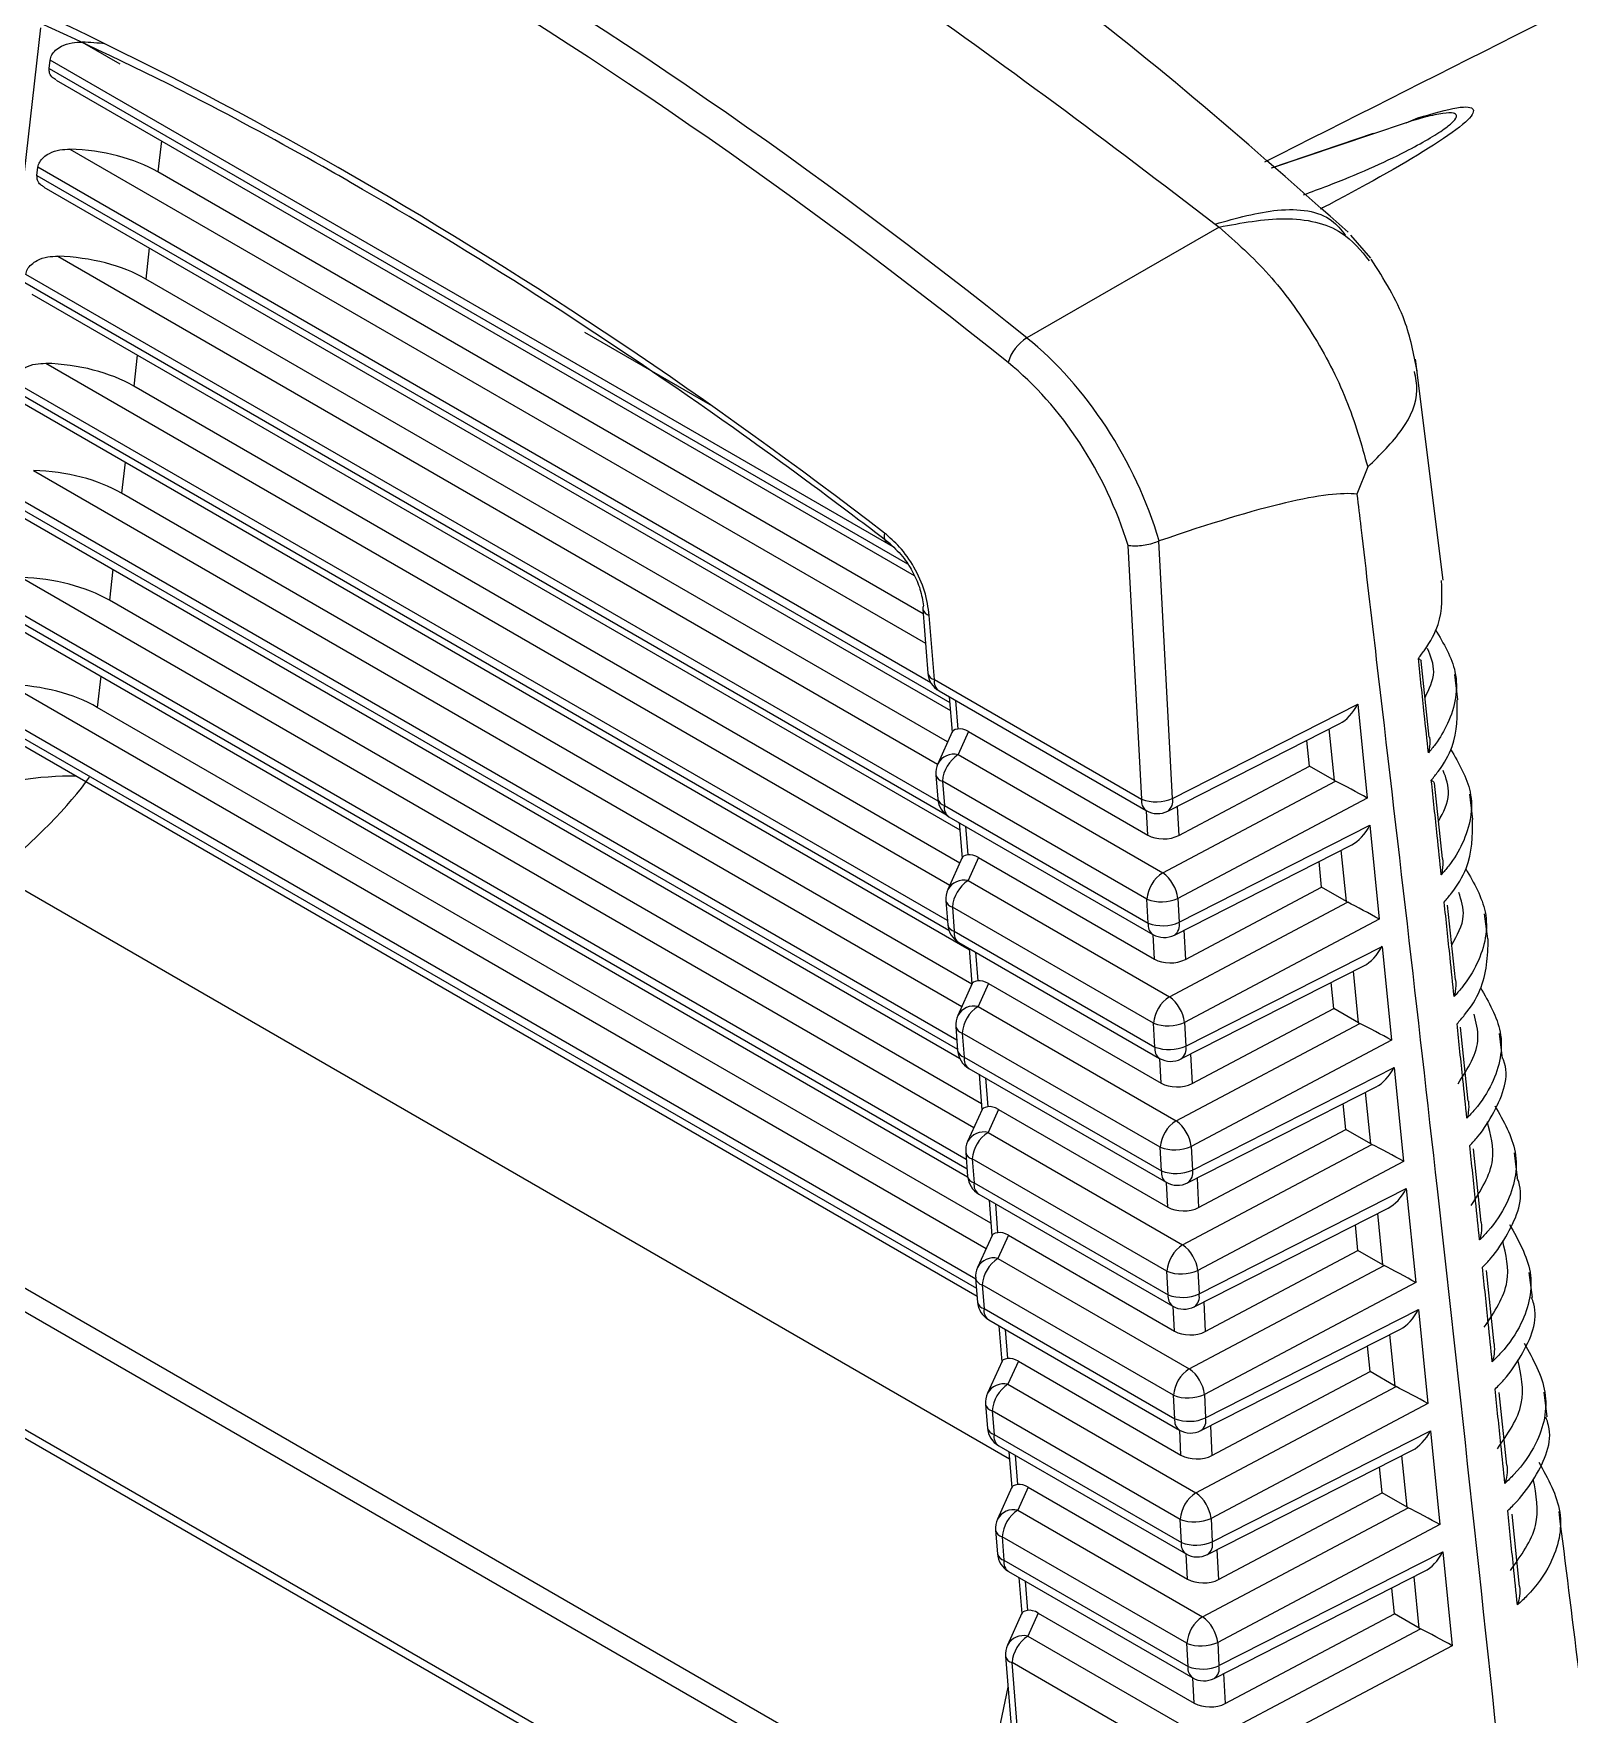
# Model space of a CAD drawing. Extents: x 8 to 113, y 1 to 87.
# Drawn here: x 78.2 to 78.882, y 71.23 to 71.976 of the extents above; entities that cross this region are included whole.
import ezdxf

# ---------------------------------------------------------------- set-up
doc = ezdxf.new("R2010")
doc.units = 0
doc.header["$MEASUREMENT"] = 0
doc.layers.add('OBJECT', color=7, linetype='CONTINUOUS')

msp = doc.modelspace()

# ---------------------------------------------------------------- linework, layer by layer
at = {"layer": 'OBJECT'}
for p, q in [((78.16502, 71.63732), (78.20364, 71.97816)), ((78.22202, 71.97182), (78.2387, 71.96219)), ((78.20735, 71.96016), (78.20776, 71.96379)), ((78.58192, 71.74779), (78.20776, 71.96379)), ((78.20735, 71.96016), (78.58831, 71.74024)), ((78.21046, 71.95498), (78.59131, 71.73512)), ((78.80951, 71.93599), (78.7498, 71.91584)), ((78.80951, 71.93599), (78.81481, 71.93823)), ((78.21663, 71.9243), (78.59626, 71.70515)), ((78.25722, 71.92799), (78.25566, 71.9142)), ((78.79494, 71.93121), (78.74971, 71.91592)), ((78.20197, 71.91264), (78.20238, 71.91627)), ((78.20197, 71.91264), (78.60702, 71.67881)), ((78.59866, 71.68751), (78.20238, 71.91627)), ((78.59523, 71.71817), (78.25566, 71.9142)), ((78.20508, 71.90746), (78.6073, 71.67526)), ((78.72654, 71.88972), (78.6413, 71.84051)), ((78.72482, 71.89108), (78.72654, 71.88972)), ((78.25183, 71.88047), (78.25027, 71.86668)), ((78.79386, 71.87587), (78.78509, 71.88621)), ((78.21125, 71.87678), (78.60164, 71.65141)), ((78.19658, 71.86512), (78.60489, 71.62941)), ((78.60184, 71.63504), (78.197, 71.86875)), ((78.60609, 71.66127), (78.25027, 71.86668)), ((78.1997, 71.85994), (78.6115, 71.62222)), ((78.44488, 71.84316), (78.5006, 71.811)), ((78.20587, 71.82927), (78.60703, 71.59768)), ((78.24645, 71.83295), (78.24489, 71.81916)), ((78.82596, 71.73301), (78.81374, 71.83108)), ((78.60599, 71.58202), (78.19161, 71.82124)), ((78.1912, 71.81761), (78.60661, 71.5778)), ((78.19432, 71.81242), (78.61569, 71.56917)), ((78.61148, 71.60754), (78.24489, 71.81916)), ((78.24107, 71.78544), (78.23951, 71.77165)), ((78.79251, 71.78329), (78.78774, 71.77115)), ((78.20048, 71.78175), (78.61241, 71.54395)), ((78.18582, 71.77009), (78.61051, 71.52492)), ((78.61018, 71.52897), (78.18623, 71.77372)), ((78.61686, 71.5538), (78.23951, 71.77165)), ((78.18893, 71.76491), (78.61139, 71.52103)), ((78.68614, 71.74848), (78.69218, 71.63583)), ((78.69976, 71.75037), (78.70003, 71.75048)), ((78.70588, 71.63621), (78.69976, 71.75037)), ((78.23569, 71.73792), (78.23412, 71.72413)), ((78.1951, 71.73423), (78.61779, 71.49022)), ((78.18044, 71.72257), (78.6147, 71.47187)), ((78.61438, 71.47593), (78.18085, 71.7262)), ((78.6211, 71.50073), (78.23412, 71.72413)), ((78.18355, 71.71739), (78.61498, 71.46833)), ((78.59507, 71.72024), (78.59732, 71.69177)), ((78.60022, 71.68891), (78.59797, 71.71738)), ((78.81983, 71.66345), (78.81626, 71.69707)), ((78.18972, 71.68671), (78.62317, 71.43648)), ((78.2303, 71.6904), (78.22874, 71.67661)), ((78.60022, 71.68891), (78.69218, 71.63583)), ((78.83257, 71.67995), (78.83118, 71.69114)), ((78.61857, 71.42288), (78.17546, 71.67868)), ((78.60229, 71.6839), (78.69424, 71.63082)), ((78.60683, 71.68128), (78.60806, 71.66563)), ((78.60964, 71.67966), (78.61064, 71.66701)), ((78.70588, 71.63621), (78.78812, 71.67805)), ((78.78812, 71.67805), (78.79229, 71.63638)), ((78.17505, 71.67505), (78.61889, 71.41883)), ((78.62529, 71.44768), (78.22874, 71.67661)), ((78.17817, 71.66987), (78.61917, 71.41528)), ((78.60815, 71.66583), (78.60173, 71.65162)), ((78.6154, 71.66585), (78.61079, 71.65563)), ((78.6154, 71.66585), (78.69492, 71.61994)), ((78.70377, 71.63056), (78.78011, 71.6694)), ((78.77772, 71.64416), (78.77543, 71.66702)), ((78.61079, 71.65563), (78.70155, 71.60323)), ((78.76667, 71.65053), (78.76552, 71.66198)), ((78.70865, 71.61978), (78.76667, 71.65053)), ((78.77772, 71.64416), (78.76667, 71.65053)), ((78.60088, 71.64671), (78.60173, 71.63595)), ((78.69455, 71.59145), (78.60379, 71.64385)), ((78.60379, 71.64385), (78.60464, 71.63309)), ((78.70155, 71.60323), (78.77824, 71.64388)), ((78.82564, 71.60957), (78.82211, 71.64295)), ((78.60464, 71.63309), (78.69512, 71.58086)), ((78.79229, 71.63638), (78.70825, 71.59183)), ((78.83918, 71.6269), (78.83779, 71.63807)), ((78.6067, 71.62808), (78.69718, 71.57584)), ((78.69492, 71.61994), (78.69434, 71.63076)), ((78.70796, 71.6327), (78.70865, 71.61978)), ((78.61124, 71.62546), (78.61248, 71.60976)), ((78.61405, 71.62383), (78.61505, 71.61113)), ((78.70882, 71.58124), (78.7935, 71.62431)), ((78.7935, 71.62431), (78.79767, 71.58265)), ((78.70672, 71.57559), (78.78549, 71.61566)), ((78.7831, 71.59042), (78.78081, 71.61328)), ((78.61257, 71.60995), (78.60615, 71.59574)), ((78.61982, 71.60997), (78.6152, 71.59976)), ((78.61982, 71.60997), (78.69787, 71.56492)), ((78.77205, 71.5968), (78.77091, 71.60824)), ((78.63357, 71.34303), (78.18326, 71.60299)), ((78.6152, 71.59976), (78.7045, 71.54821)), ((78.7116, 71.56476), (78.77205, 71.5968)), ((78.7831, 71.59042), (78.77205, 71.5968)), ((78.60529, 71.59084), (78.60614, 71.58013)), ((78.69512, 71.58086), (78.69455, 71.59145)), ((78.7045, 71.54821), (78.78362, 71.59015)), ((78.70825, 71.59183), (78.70882, 71.58124)), ((78.83142, 71.55571), (78.82793, 71.58885)), ((78.6975, 71.53643), (78.6082, 71.58798)), ((78.6082, 71.58798), (78.60905, 71.57727)), ((78.79767, 71.58265), (78.7112, 71.53681)), ((78.84579, 71.57385), (78.8444, 71.58501)), ((78.60905, 71.57727), (78.69807, 71.52588)), ((78.69787, 71.56492), (78.69729, 71.57578)), ((78.71091, 71.57772), (78.7116, 71.56476)), ((78.61111, 71.57226), (78.70013, 71.52087)), ((78.61565, 71.56964), (78.6169, 71.55389)), ((78.61846, 71.56801), (78.61947, 71.55526)), ((78.71177, 71.52626), (78.79888, 71.57058)), ((78.79888, 71.57058), (78.80306, 71.52891)), ((78.70966, 71.52062), (78.79087, 71.56193)), ((78.78849, 71.53669), (78.7862, 71.55955)), ((78.61699, 71.55408), (78.61057, 71.53987)), ((78.62423, 71.5541), (78.61962, 71.54388)), ((78.62423, 71.5541), (78.70082, 71.50989)), ((78.77744, 71.54307), (78.77629, 71.55451)), ((78.61962, 71.54388), (78.70745, 71.49318)), ((78.69807, 71.52588), (78.6975, 71.53643)), ((78.70745, 71.49318), (78.789, 71.53641)), ((78.7112, 71.53681), (78.71177, 71.52626)), ((78.71455, 71.50973), (78.77744, 71.54307)), ((78.78849, 71.53669), (78.77744, 71.54307)), ((78.60971, 71.53497), (78.61055, 71.52431)), ((78.70045, 71.48141), (78.61262, 71.53211)), ((78.61262, 71.53211), (78.61346, 71.52145)), ((78.80306, 71.52891), (78.71415, 71.48179)), ((78.83716, 71.50185), (78.83371, 71.53477)), ((78.8524, 71.52083), (78.85101, 71.53195)), ((78.61346, 71.52145), (78.70101, 71.47091)), ((78.71385, 71.52275), (78.71455, 71.50973)), ((78.02327, 71.51903), (78.61861, 71.17535)), ((78.61552, 71.51644), (78.70307, 71.4659)), ((78.62007, 71.51381), (78.62131, 71.49802)), ((78.70082, 71.50989), (78.70023, 71.52081)), ((78.71471, 71.47129), (78.80427, 71.51685)), ((78.80427, 71.51685), (78.80844, 71.47518)), ((78.61508, 71.16667), (78.01975, 71.51035)), ((78.62288, 71.51219), (78.62389, 71.49939)), ((78.71261, 71.46564), (78.79626, 71.5082)), ((78.78282, 71.48934), (78.78167, 71.50078)), ((78.79387, 71.48296), (78.79158, 71.50582)), ((78.6214, 71.49821), (78.61498, 71.484)), ((78.62865, 71.49823), (78.62404, 71.48801)), ((78.62865, 71.49823), (78.70377, 71.45487)), ((78.62404, 71.48801), (78.71039, 71.43816)), ((78.71749, 71.45471), (78.78282, 71.48934)), ((78.79387, 71.48296), (78.78282, 71.48934)), ((78.61413, 71.47909), (78.61497, 71.46849)), ((78.70101, 71.47091), (78.70045, 71.48141)), ((78.71039, 71.43816), (78.79439, 71.48268)), ((78.71415, 71.48179), (78.71471, 71.47129)), ((78.84289, 71.44801), (78.83947, 71.48071)), ((78.859, 71.46782), (78.85762, 71.47889)), ((78.7034, 71.42638), (78.61704, 71.47624)), ((78.61704, 71.47624), (78.61787, 71.46563)), ((78.80844, 71.47518), (78.71709, 71.42676)), ((78.61787, 71.46563), (78.70395, 71.41594)), ((78.70377, 71.45487), (78.70318, 71.46584)), ((78.71679, 71.46777), (78.71749, 71.45471)), ((78.71765, 71.41632), (78.80965, 71.46312)), ((78.80965, 71.46312), (78.81382, 71.42145)), ((78.61994, 71.46062), (78.70602, 71.41092)), ((78.62448, 71.45799), (78.62573, 71.44214)), ((78.62729, 71.45637), (78.6283, 71.44352)), ((78.71555, 71.41067), (78.80164, 71.45446)), ((78.7882, 71.4356), (78.78706, 71.44705)), ((78.79925, 71.42922), (78.79696, 71.45209)), ((78.62582, 71.44234), (78.6194, 71.42813)), ((78.63307, 71.44236), (78.62845, 71.43214)), ((78.63307, 71.44236), (78.70671, 71.39984)), ((78.06414, 71.43273), (78.56618, 71.1429)), ((78.62845, 71.43214), (78.71334, 71.38313)), ((78.72044, 71.39968), (78.7882, 71.4356)), ((78.79925, 71.42922), (78.7882, 71.4356)), ((78.0662, 71.42771), (78.56824, 71.13789)), ((78.70395, 71.41594), (78.7034, 71.42638)), ((78.71334, 71.38313), (78.79977, 71.42895)), ((78.71709, 71.42676), (78.71765, 71.41632)), ((78.84858, 71.39418), (78.8452, 71.42667)), ((78.86561, 71.4148), (78.86423, 71.42583)), ((78.61854, 71.42322), (78.61938, 71.41267)), ((78.70634, 71.37136), (78.62145, 71.42036)), ((78.62145, 71.42036), (78.62229, 71.40981)), ((78.81382, 71.42145), (78.72004, 71.37174)), ((78.62229, 71.40981), (78.7069, 71.36096)), ((78.70671, 71.39984), (78.70612, 71.41086)), ((78.71974, 71.4128), (78.72044, 71.39968)), ((78.7206, 71.36134), (78.81503, 71.40938)), ((78.81503, 71.40938), (78.81921, 71.36772)), ((78.62435, 71.4048), (78.70896, 71.35595)), ((78.62889, 71.40217), (78.63015, 71.38627)), ((78.6317, 71.40055), (78.63272, 71.38764)), ((78.71849, 71.3557), (78.80702, 71.40073)), ((78.80464, 71.37549), (78.80234, 71.39835)), ((78.79359, 71.38187), (78.79244, 71.39331)), ((78.63023, 71.38646), (78.62382, 71.37225)), ((78.63748, 71.38648), (78.63287, 71.37627)), ((78.63748, 71.38648), (78.70966, 71.34482)), ((78.72339, 71.34466), (78.79359, 71.38187)), ((78.80464, 71.37549), (78.79359, 71.38187)), ((78.63287, 71.37627), (78.71629, 71.32811)), ((78.71629, 71.32811), (78.80515, 71.37521)), ((78.85425, 71.34037), (78.8509, 71.37267)), ((78.87221, 71.36179), (78.87084, 71.37278)), ((78.62296, 71.36735), (78.62379, 71.35685)), ((78.7069, 71.36096), (78.70634, 71.37136)), ((78.72004, 71.37174), (78.7206, 71.36134)), ((78.81921, 71.36772), (78.72299, 71.31671)), ((78.70929, 71.31633), (78.62587, 71.36449)), ((78.62587, 71.36449), (78.6267, 71.35399)), ((78.72268, 71.35783), (78.72339, 71.34466)), ((78.6267, 71.35399), (78.70984, 71.30599)), ((78.70966, 71.34482), (78.70907, 71.35589)), ((78.72354, 71.30637), (78.82041, 71.35565)), ((78.82041, 71.35565), (78.82459, 71.31398)), ((78.62876, 71.34897), (78.71191, 71.30098)), ((78.6333, 71.34635), (78.63456, 71.3304)), ((78.63611, 71.34473), (78.63714, 71.33177)), ((78.72144, 71.30072), (78.8124, 71.347)), ((78.81002, 71.32176), (78.80773, 71.34462)), ((78.79897, 71.32814), (78.79782, 71.33958)), ((78.63465, 71.33059), (78.62823, 71.31638)), ((78.6419, 71.33061), (78.63729, 71.32039)), ((78.6419, 71.33061), (78.71261, 71.28979)), ((78.72634, 71.28964), (78.79897, 71.32814)), ((78.81002, 71.32176), (78.79897, 71.32814)), ((78.63729, 71.32039), (78.71924, 71.27308)), ((78.71924, 71.27308), (78.81053, 71.32148)), ((78.70984, 71.30599), (78.70929, 71.31633)), ((78.72299, 71.31671), (78.72354, 71.30637)), ((78.82459, 71.31398), (78.72594, 71.26169)), ((78.8599, 71.28656), (78.85658, 71.31866)), ((78.62738, 71.31148), (78.6282, 71.30103)), ((78.71224, 71.26131), (78.63029, 71.30862)), ((78.63029, 71.30862), (78.63111, 71.29817)), ((78.63111, 71.29817), (78.71279, 71.25102)), ((78.71261, 71.28979), (78.71201, 71.30092)), ((78.72563, 71.30285), (78.72634, 71.28964)), ((78.72649, 71.2514), (78.8258, 71.30192)), ((78.8258, 71.30192), (78.82997, 71.26025)), ((78.63317, 71.29315), (78.71485, 71.246)), ((78.63772, 71.29053), (78.63898, 71.27453)), ((78.72438, 71.24575), (78.81779, 71.29326)), ((78.8154, 71.26802), (78.81311, 71.29089)), ((78.64053, 71.28891), (78.64155, 71.2759)), ((78.80435, 71.2744), (78.8032, 71.28585)), ((78.63907, 71.27472), (78.63265, 71.26051)), ((78.64632, 71.27474), (78.6417, 71.26452)), ((78.64632, 71.27474), (78.71555, 71.23477)), ((78.72218, 71.21806), (78.81592, 71.26775)), ((78.72928, 71.23461), (78.80435, 71.2744)), ((78.8154, 71.26802), (78.80435, 71.2744)), ((78.6417, 71.26452), (78.72218, 71.21806)), ((78.71279, 71.25102), (78.71224, 71.26131)), ((78.72594, 71.26169), (78.72649, 71.2514)), ((78.82997, 71.26025), (78.72888, 71.20666)), ((78.63179, 71.2556), (78.63701, 71.18965)), ((78.63992, 71.1868), (78.6347, 71.25275)), ((78.71518, 71.20628), (78.6347, 71.25275)), ((78.71555, 71.23477), (78.71496, 71.24594)), ((78.72857, 71.24788), (78.72928, 71.23461)), ((78.63288, 71.24191), (78.61861, 71.17535))]:
    msp.add_line(p, q, dxfattribs=at)
at = {"layer": 'OBJECT', "flags": 128}
msp.add_lwpolyline([(78.57807, 71.75398), (78.57794, 71.75297), (78.57794, 71.75204), (78.57808, 71.75122), (78.57835, 71.75053), (78.57875, 71.74996), (78.57927, 71.74954), (78.5799, 71.74927), (78.58062, 71.74916)], dxfattribs=at)
at = {"layer": 'OBJECT'}
for centre, radius, start, end in [((78.65087, 71.82456), 0.01861, 120.98519, 164.37397), ((78.59739, 71.72039), 0.00232, 147.68049, 183.72532), ((78.59886, 71.72119), 0.00391, 194.0414, 256.95044), ((78.60728, 71.69256), 0.01, 184.51975, 240.00269), ((78.60111, 71.69272), 0.00391, 194.04653, 256.94471), ((78.60532, 71.68808), 0.00517, 170.70573, 233.99067), ((78.60892, 71.64762), 0.00822, 76.86989, 150.95139), ((78.61924, 71.64264), 0.0155, 123.05023, 175.4936), ((78.61085, 71.6475), 0.01, 155.69289, 184.51975), ((78.60467, 71.64766), 0.00391, 194.04541, 256.94583), ((78.6117, 71.63674), 0.01, 184.51975, 240.00269), ((78.60552, 71.6369), 0.00391, 194.04673, 256.94511), ((78.60957, 71.63219), 0.00502, 169.63928, 235.05711), ((78.69728, 71.635), 0.00517, 170.70573, 233.99067), ((78.69855, 71.65316), 0.01847, 249.80576, 293.37107), ((78.70056, 71.63498), 0.00546, 306.06572, 13.05463), ((78.69924, 71.63948), 0.01, 240.00269, 296.96265), ((78.71001, 71.59024), 0.0155, 123.05023, 175.4936), ((78.69192, 71.5899), 0.01645, 6.76451, 54.14592), ((78.61526, 71.59163), 0.01, 155.69289, 184.51975), ((78.61333, 71.59175), 0.00822, 76.87004, 150.95092), ((78.62366, 71.58676), 0.0155, 123.04942, 175.4938), ((78.60908, 71.59179), 0.00391, 194.04696, 256.94467), ((78.70093, 71.60878), 0.01847, 249.80478, 293.37183), ((78.70022, 71.58002), 0.00517, 170.69664, 233.99976), ((78.7015, 71.59819), 0.01847, 249.80501, 293.37182), ((78.70372, 71.57992), 0.00527, 304.69423, 14.42632), ((78.61611, 71.58092), 0.01, 184.51975, 240.00269), ((78.60993, 71.58108), 0.00391, 194.04804, 256.9435), ((78.61398, 71.57637), 0.00502, 169.64083, 235.05557), ((78.70218, 71.5845), 0.01, 240.00269, 296.96265), ((78.61775, 71.53588), 0.00822, 76.8698, 150.95132), ((78.62807, 71.53089), 0.0155, 123.0507, 175.49258), ((78.71295, 71.53521), 0.0155, 123.04942, 175.4938), ((78.69487, 71.53487), 0.01645, 6.7633, 54.14609), ((78.61968, 71.53575), 0.01, 155.69289, 184.51975), ((78.70388, 71.55376), 0.01847, 249.80495, 293.37141), ((78.6135, 71.53591), 0.00391, 194.04663, 256.94491), ((78.62052, 71.5251), 0.01, 184.51975, 240.00269), ((78.61434, 71.52526), 0.00391, 194.04702, 256.94482), ((78.6184, 71.52055), 0.00502, 169.6395, 235.0569), ((78.70316, 71.52505), 0.00517, 170.69796, 233.99844), ((78.70444, 71.54322), 0.01847, 249.80523, 293.37172), ((78.70666, 71.52495), 0.00527, 304.69461, 14.42594), ((78.70513, 71.52953), 0.01, 240.00269, 296.96265), ((78.7159, 71.48019), 0.0155, 123.0507, 175.49258), ((78.69781, 71.47985), 0.01645, 6.7654, 54.1451), ((78.6241, 71.47988), 0.01, 155.69289, 184.51975), ((78.62217, 71.48001), 0.00822, 76.87005, 150.95107), ((78.63249, 71.47502), 0.0155, 123.04942, 175.4938), ((78.61792, 71.48004), 0.00391, 194.04667, 256.94496), ((78.70682, 71.49874), 0.01847, 249.80586, 293.37084), ((78.70611, 71.47008), 0.00517, 170.69678, 233.99962), ((78.70738, 71.48824), 0.01847, 249.80523, 293.37112), ((78.70961, 71.46998), 0.00527, 304.69322, 14.42878), ((78.62494, 71.46928), 0.01, 184.51975, 240.00269), ((78.61876, 71.46944), 0.00391, 194.04727, 256.94427), ((78.62281, 71.46473), 0.00502, 169.63972, 235.05668), ((78.70807, 71.47456), 0.01, 240.00269, 296.96265), ((78.62658, 71.42413), 0.00822, 76.86974, 150.95138), ((78.63691, 71.41915), 0.0155, 123.05063, 175.49262), ((78.71885, 71.42516), 0.0155, 123.04942, 175.4938), ((78.70076, 71.42482), 0.01645, 6.76423, 54.1453), ((78.62851, 71.42401), 0.01, 155.69289, 184.51975), ((78.70977, 71.44371), 0.01847, 249.80469, 293.37153), ((78.62233, 71.42417), 0.00391, 194.04715, 256.94455), ((78.62935, 71.41346), 0.01, 184.51975, 240.00269), ((78.62317, 71.41362), 0.00391, 194.04791, 256.94378), ((78.62722, 71.40891), 0.00502, 169.63969, 235.05671), ((78.70905, 71.4151), 0.00517, 170.69684, 233.99956), ((78.71033, 71.43327), 0.01847, 249.80532, 293.37103), ((78.71102, 71.41958), 0.01, 240.00269, 296.96265), ((78.71255, 71.415), 0.00527, 304.69363, 14.42827), ((78.7218, 71.37014), 0.0155, 123.05063, 175.49262), ((78.70371, 71.3698), 0.01645, 6.76526, 54.14527), ((78.63293, 71.36814), 0.01, 155.69289, 184.51975), ((78.631, 71.36826), 0.00822, 76.86929, 150.95164), ((78.64132, 71.36327), 0.0155, 123.05, 175.49373), ((78.62675, 71.3683), 0.00391, 194.04482, 256.94673), ((78.71272, 71.38869), 0.01847, 249.80524, 293.37146), ((78.712, 71.36013), 0.00517, 170.69685, 233.99955), ((78.71327, 71.37829), 0.01847, 249.80538, 293.3709), ((78.71549, 71.36003), 0.00527, 304.6941, 14.42733), ((78.63376, 71.35763), 0.01, 184.51975, 240.00269), ((78.62758, 71.35779), 0.00391, 194.04687, 256.94462), ((78.63163, 71.35309), 0.00502, 169.63993, 235.05647), ((78.71396, 71.36461), 0.01, 240.00269, 296.96265), ((78.72474, 71.31512), 0.0155, 123.05, 175.49373), ((78.70665, 71.31478), 0.01645, 6.76439, 54.14617), ((78.63542, 71.31239), 0.00822, 76.86965, 150.95146), ((78.64574, 71.3074), 0.0155, 123.0503, 175.49295), ((78.63735, 71.31226), 0.01, 155.69289, 184.51975), ((78.71566, 71.33366), 0.01847, 249.80471, 293.37154), ((78.63117, 71.31242), 0.00391, 194.04707, 256.94465), ((78.71494, 71.30516), 0.00517, 170.69709, 233.99931), ((78.71622, 71.32332), 0.01847, 249.80533, 293.37092), ((78.71844, 71.30506), 0.00527, 304.69397, 14.42744), ((78.63817, 71.30181), 0.01, 184.51975, 240.00269), ((78.63199, 71.30197), 0.00391, 194.04706, 256.94467), ((78.63605, 71.29727), 0.00502, 169.6397, 235.0567), ((78.7169, 71.30964), 0.01, 240.00269, 296.96265), ((78.72769, 71.26009), 0.0155, 123.0503, 175.49295), ((78.7096, 71.25975), 0.01645, 6.76355, 54.14596), ((78.64176, 71.25639), 0.01, 155.69289, 184.51975), ((78.63983, 71.25652), 0.00822, 76.87023, 150.95089), ((78.65016, 71.25153), 0.0155, 123.05003, 175.49371), ((78.71861, 71.27864), 0.01847, 249.80534, 293.37092), ((78.63558, 71.25655), 0.00391, 194.04092, 256.95056), ((78.71789, 71.25018), 0.00517, 170.69689, 233.99951), ((78.71916, 71.26835), 0.01847, 249.80533, 293.37092), ((78.71985, 71.25466), 0.01, 240.00269, 296.96265), ((78.72138, 71.25008), 0.00527, 304.69347, 14.42795)]:
    msp.add_arc(centre, radius, start, end, dxfattribs=at)
for centre, major_axis, ratio, start_param, end_param in [((78.27146, 70.15209), (-1.03077, 2.00185), 0.606843, 5.345286, 5.708794), ((78.2644, 70.14844), (-1.02574, 1.9932), 0.60697, 5.34543, 5.708938), ((78.26193, 70.09299), (-0.99276, 1.93123), 0.606953, 5.373172, 5.682201), ((78.21857, 71.93682), (0.06026, 0.00006), 0.581691, 1.339752, 1.512931), ((78.21318, 71.88931), (0.06026, 0.00006), 0.581691, 0.788, 1.512931), ((78.2078, 71.84179), (0.06026, 0.00006), 0.581691, 0.788, 1.512931), ((78.62192, 71.75066), (-0.05539, 0.10653), 0.604579, 4.406135, 5.342756), ((78.20242, 71.79427), (0.06026, 0.00006), 0.581691, 0.788, 1.512931), ((78.61486, 71.74702), (-0.05037, 0.09788), 0.60697, 4.423896, 5.34543), ((78.19703, 71.74675), (0.06026, 0.00006), 0.581691, 0.788, 1.512931), ((77.09212, 70.86753), (1.70275, 0.89991), 0.049905, 0.068837, 0.30995), ((78.19165, 71.69923), (0.06026, 0.00006), 0.581691, 0.788, 1.512931), ((78.18627, 71.65172), (0.06026, 0.00006), 0.581691, 0.788, 1.512931), ((78.78148, 71.68131), (0.00673, 0.01231), 0.526975, 3.797917, 4.735053), ((78.61824, 71.66386), (0.01015, -0.00177), 0.278097, 2.464366, 3.212944), ((78.61528, 71.65732), (-0.00628, 0.00905), 0.580609, 5.394404, 6.012137), ((78.18281, 71.62119), (0.06168, 0.01513), 0.320651, 0.858596, 1.783902), ((78.18281, 71.62119), (0.04783, 0.04146), 0.225659, 4.528407, 5.575605), ((78.78478, 71.64831), (0.01003, 0.00001), 0.582929, 3.93067, 4.00077), ((78.78565, 71.63965), (0.01062, -0.00569), 0.026892, 0.909875, 2.358211), ((78.70196, 71.62413), (0.01001, 0.00003), 0.586595, 3.931599, 5.443681), ((78.78686, 71.62758), (0.00673, 0.01231), 0.526975, 3.797917, 4.735053), ((78.62265, 71.60799), (0.01015, -0.00177), 0.278097, 2.464366, 3.212944), ((78.6197, 71.60144), (-0.00628, 0.00905), 0.580609, 5.394404, 6.012137), ((78.79017, 71.59458), (0.01003, 0.00001), 0.582929, 3.93067, 4.00077), ((78.79104, 71.58591), (0.01062, -0.00569), 0.026892, 0.909875, 2.358211), ((78.79224, 71.57385), (0.00673, 0.01231), 0.526975, 3.797917, 4.735053), ((78.7049, 71.56911), (0.01001, 0.00003), 0.586595, 3.931599, 5.443681), ((78.62707, 71.55211), (0.01015, -0.00177), 0.278097, 2.464366, 3.212944), ((78.62411, 71.54557), (-0.00628, 0.00905), 0.580609, 5.394404, 6.012137), ((78.79555, 71.54085), (0.01003, 0.00001), 0.582929, 3.93067, 4.00077), ((78.79642, 71.53218), (0.01062, -0.00569), 0.026892, 0.909875, 2.358211), ((78.79763, 71.52011), (0.00673, 0.01231), 0.526975, 3.797917, 4.735053), ((78.70785, 71.51408), (0.01001, 0.00003), 0.586595, 3.931599, 5.443681), ((78.63149, 71.49624), (0.01015, -0.00177), 0.278097, 2.464366, 3.212944), ((78.62853, 71.4897), (-0.00628, 0.00905), 0.580609, 5.394404, 6.012137), ((78.80093, 71.48711), (0.01003, 0.00001), 0.582929, 3.93067, 4.00077), ((78.8018, 71.47845), (0.01062, -0.00569), 0.026892, 0.909875, 2.358211), ((78.80301, 71.46638), (0.00673, 0.01231), 0.526975, 3.797917, 4.735053), ((78.7108, 71.45906), (0.01001, 0.00003), 0.586595, 3.931599, 5.443681), ((78.6359, 71.44037), (0.01015, -0.00177), 0.278097, 2.464366, 3.212944), ((78.63295, 71.43383), (-0.00628, 0.00905), 0.580609, 5.394404, 6.012137), ((78.80632, 71.43338), (0.01003, 0.00001), 0.582929, 3.93067, 4.00077), ((78.80718, 71.42471), (0.01062, -0.00569), 0.026892, 0.909875, 2.358211), ((78.80839, 71.41265), (0.00673, 0.01231), 0.526975, 3.797917, 4.735053), ((78.71374, 71.40403), (0.01001, 0.00003), 0.586595, 3.931599, 5.443681), ((78.64032, 71.3845), (0.01015, -0.00177), 0.278097, 2.464366, 3.212944), ((78.63736, 71.37795), (-0.00628, 0.00905), 0.580609, 5.394404, 6.012137), ((78.8117, 71.37965), (0.01003, 0.00001), 0.582929, 3.93067, 4.00077), ((78.81257, 71.37098), (0.01062, -0.00569), 0.026892, 0.909875, 2.358211), ((78.81378, 71.35892), (0.00673, 0.01231), 0.526975, 3.797917, 4.735053), ((78.71669, 71.34901), (0.01001, 0.00003), 0.586595, 3.931599, 5.443681), ((78.64474, 71.32862), (0.01015, -0.00177), 0.278097, 2.464366, 3.212944), ((78.64178, 71.32208), (-0.00628, 0.00905), 0.580609, 5.394404, 6.012137), ((78.81708, 71.32592), (0.01003, 0.00001), 0.582929, 3.93067, 4.00077), ((78.81795, 71.31725), (0.01062, -0.00569), 0.026892, 0.909875, 2.358211), ((78.81916, 71.30518), (0.00673, 0.01231), 0.526975, 3.797917, 4.735053), ((78.71964, 71.29399), (0.01001, 0.00003), 0.586595, 3.931599, 5.443681), ((78.64915, 71.27275), (0.01015, -0.00177), 0.278097, 2.464366, 3.212944), ((78.6462, 71.26621), (-0.00628, 0.00905), 0.580609, 5.394404, 6.012137), ((78.82246, 71.27218), (0.01003, 0.00001), 0.582929, 3.93067, 4.00077), ((78.82333, 71.26352), (0.01062, -0.00569), 0.026892, 0.909875, 2.358211), ((78.72259, 71.23896), (0.01001, 0.00003), 0.586595, 3.931599, 5.443681)]:
    msp.add_ellipse(centre, major_axis=major_axis, ratio=ratio, start_param=start_param, end_param=end_param, dxfattribs=at)
for points, knots in [([(81.53811, 73.18237), (81.35186, 73.10691), (80.96404, 72.94979), (80.37921, 72.6965), (79.78296, 72.42551), (79.23826, 72.16671), (78.89475, 71.99325), (78.74665, 71.91847)], [0, 0, 0, 0, 0.197161, 0.41054, 0.624151, 0.837957, 1, 1, 1, 1]), ([(78.78387, 71.88743), (78.7412, 71.92513), (78.65535, 72.00099), (78.55646, 72.062), (78.50672, 72.09269)], [0, 0, 0, 0, 0.497018, 1, 1, 1, 1]), ([(78.43896, 72.086), (78.4869, 72.05708), (78.58277, 71.99922), (78.67747, 71.92713), (78.72482, 71.89108)], [0, 0, 0, 0, 0.5, 1, 1, 1, 1]), ([(78.58062, 71.74916), (78.576, 71.7527), (78.55289, 71.77037), (78.47537, 71.82714), (78.39686, 71.87771), (78.31819, 71.92266), (78.23941, 71.9658), (78.16549, 71.99721), (78.11042, 72.02061)], [0, 0, 0, 0, 0.029968, 0.149857, 0.5, 0.529967, 0.649857, 1, 1, 1, 1]), ([(78.20776, 71.96379), (78.20796, 71.96457), (78.20836, 71.96614), (78.21023, 71.96831), (78.21322, 71.97033), (78.21733, 71.97171), (78.22051, 71.97178), (78.22202, 71.97182)], [0, 0, 0, 0, 0.161023, 0.321393, 0.497909, 0.763, 1, 1, 1, 1]), ([(78.21052, 71.95506), (78.20999, 71.95536), (78.20865, 71.95611), (78.20741, 71.95791), (78.20737, 71.95944), (78.20735, 71.96016)], [0, 0, 0, 0, 0.250835, 0.645886, 1, 1, 1, 1]), ([(78.76397, 71.90403), (78.76759, 71.90536), (78.78447, 71.9116), (78.80887, 71.92247), (78.82531, 71.9321), (78.83119, 71.93698), (78.83242, 71.93931), (78.83077, 71.94051), (78.8263, 71.94041), (78.8191, 71.93893), (78.81241, 71.93688), (78.80951, 71.93599)], [0, 0, 0, 0, 0.062817, 0.29284, 0.469613, 0.549946, 0.646853, 0.724968, 0.823524, 0.923565, 1, 1, 1, 1]), ([(78.81481, 71.93823), (78.82126, 71.94007), (78.83418, 71.94375), (78.84092, 71.94265), (78.83763, 71.93693), (78.81814, 71.92318), (78.79256, 71.90875), (78.77276, 71.89836), (78.77154, 71.89772)], [0, 0, 0, 0, 0.163087, 0.326454, 0.48604, 0.652956, 0.978566, 1, 1, 1, 1]), ([(78.20238, 71.91627), (78.20258, 71.91706), (78.20298, 71.91862), (78.20485, 71.92079), (78.20784, 71.92282), (78.21194, 71.92419), (78.21513, 71.92427), (78.21663, 71.9243)], [0, 0, 0, 0, 0.161024, 0.3213921, 0.4979096, 0.7629998, 1, 1, 1, 1]), ([(78.20513, 71.90754), (78.20461, 71.90784), (78.20326, 71.90859), (78.20203, 71.91039), (78.20199, 71.91192), (78.20197, 71.91264)], [0, 0, 0, 0, 0.250832, 0.645888, 1, 1, 1, 1]), ([(78.72482, 71.89108), (78.73426, 71.89372), (78.75382, 71.89921), (78.77444, 71.89644), (78.78071, 71.88854), (78.78256, 71.88621)], [0, 0, 0, 0, 0.396583, 0.822208, 1, 1, 1, 1]), ([(78.72654, 71.88972), (78.73644, 71.89158), (78.75692, 71.89541), (78.78119, 71.88979), (78.78955, 71.87931), (78.79322, 71.87472)], [0, 0, 0, 0, 0.344257, 0.712567, 1, 1, 1, 1]), ([(78.72654, 71.88972), (78.73408, 71.88305), (78.74915, 71.8697), (78.7685, 71.84287), (78.78407, 71.81337), (78.7897, 71.79332), (78.79251, 71.78329)], [0, 0, 0, 0, 0.25, 0.5, 0.75, 1, 1, 1, 1]), ([(78.197, 71.86875), (78.1972, 71.86954), (78.19759, 71.8711), (78.19947, 71.87327), (78.20245, 71.8753), (78.20656, 71.87667), (78.20975, 71.87675), (78.21125, 71.87678)], [0, 0, 0, 0, 0.161023, 0.321392, 0.497909, 0.763, 1, 1, 1, 1]), ([(78.8144, 71.82589), (78.81296, 71.83342), (78.8096, 71.85096), (78.79972, 71.86663), (78.79408, 71.87556)], [0, 0, 0, 0, 0.429712, 1, 1, 1, 1]), ([(78.19161, 71.82124), (78.19181, 71.82202), (78.19221, 71.82359), (78.19409, 71.82575), (78.19707, 71.82778), (78.20118, 71.82916), (78.20436, 71.82923), (78.20587, 71.82927)], [0, 0, 0, 0, 0.161024, 0.3213928, 0.4979097, 0.7629998, 1, 1, 1, 1]), ([(78.79251, 71.78329), (78.79806, 71.78874), (78.80914, 71.79964), (78.81556, 71.81456), (78.81385, 71.82293), (78.81329, 71.82569)], [0, 0, 0, 0, 0.401158, 0.802316, 1, 1, 1, 1]), ([(78.78774, 71.77115), (78.78832, 71.76627), (78.79119, 71.74184), (78.80319, 71.63921), (78.82612, 71.44162), (78.84517, 71.26271), (78.85585, 71.16242)], [0, 0, 0, 0, 0.024148, 0.120739, 0.507103, 1, 1, 1, 1]), ([(78.59797, 71.71738), (78.59745, 71.72095), (78.59641, 71.72811), (78.59154, 71.73888), (78.58518, 71.74787), (78.58034, 71.75203), (78.57807, 71.75398)], [0, 0, 0, 0, 0.261879, 0.524406, 0.776419, 1, 1, 1, 1]), ([(78.58062, 71.74916), (78.58273, 71.74716), (78.58648, 71.7436), (78.59105, 71.73628), (78.59421, 71.72881), (78.59501, 71.72408), (78.59542, 71.72163)], [0, 0, 0, 0, 0.2953353, 0.5247159, 0.7544597, 1, 1, 1, 1]), ([(78.69976, 71.75037), (78.69886, 71.74999), (78.69706, 71.74924), (78.69373, 71.74849), (78.6904, 71.74812), (78.68791, 71.74819), (78.6866, 71.74838), (78.68619, 71.74847), (78.68614, 71.74848)], [0, 0, 0, 0, 0.219278, 0.438506, 0.659243, 0.882986, 0.985831, 1, 1, 1, 1]), ([(78.81499, 71.69836), (78.81597, 71.69963), (78.81967, 71.70446), (78.82601, 71.71588), (78.82555, 71.72637), (78.82526, 71.73296)], [0, 0, 0, 0, 0.116928, 0.44481, 1, 1, 1, 1]), ([(78.82257, 71.71113), (78.82622, 71.70493), (78.83419, 71.69142), (78.83067, 71.67355), (78.82394, 71.66187), (78.82048, 71.65767), (78.81945, 71.65643)], [0, 0, 0, 0, 0.345876, 0.753739, 0.926772, 1, 1, 1, 1]), ([(78.81797, 71.68099), (78.81984, 71.68476), (78.82341, 71.69196), (78.8205, 71.69928), (78.81912, 71.70276)], [0, 0, 0, 0, 0.524013, 1, 1, 1, 1]), ([(78.81945, 71.65643), (78.81884, 71.66219), (78.81736, 71.67617), (78.81587, 71.69015), (78.81499, 71.69836)], [0, 0, 0, 0, 0.412317, 1, 1, 1, 1]), ([(78.81499, 71.69836), (78.81501, 71.69836), (78.8152, 71.69824), (78.816, 71.69775), (78.81618, 71.69737), (78.81632, 71.69707)], [0, 0, 0, 0, 0.019302, 0.222966, 1, 1, 1, 1]), ([(78.82074, 71.64428), (78.82178, 71.64556), (78.82565, 71.65038), (78.83248, 71.66211), (78.83229, 71.67297), (78.83217, 71.67993)], [0, 0, 0, 0, 0.115298, 0.432836, 1, 1, 1, 1]), ([(78.81997, 71.66345), (78.82004, 71.66158), (78.82013, 71.65928), (78.81959, 71.65694), (78.81947, 71.65647), (78.81945, 71.65643)], [0, 0, 0, 0, 0.795858, 0.982106, 1, 1, 1, 1]), ([(78.82931, 71.65805), (78.83296, 71.6518), (78.84087, 71.63823), (78.8372, 71.62002), (78.83009, 71.60806), (78.82627, 71.60362), (78.82518, 71.60236)], [0, 0, 0, 0, 0.341996, 0.74201, 0.926898, 1, 1, 1, 1]), ([(78.8239, 71.62604), (78.82606, 71.63007), (78.83004, 71.63751), (78.8273, 71.64514), (78.82605, 71.64864)], [0, 0, 0, 0, 0.542037, 1, 1, 1, 1]), ([(78.82518, 71.60236), (78.82457, 71.60812), (78.8231, 71.6221), (78.82162, 71.63607), (78.82074, 71.64428)], [0, 0, 0, 0, 0.412356, 1, 1, 1, 1]), ([(78.82074, 71.64428), (78.82076, 71.64427), (78.82101, 71.64413), (78.82184, 71.64362), (78.82202, 71.64323), (78.82215, 71.64295)], [0, 0, 0, 0, 0.018692, 0.268923, 1, 1, 1, 1]), ([(78.82647, 71.59022), (78.82755, 71.59152), (78.83159, 71.59631), (78.83893, 71.60835), (78.83903, 71.61957), (78.83909, 71.6269)], [0, 0, 0, 0, 0.113802, 0.421756, 1, 1, 1, 1]), ([(78.82575, 71.60957), (78.82583, 71.60778), (78.82593, 71.60541), (78.82536, 71.60301), (78.8252, 71.6024), (78.82518, 71.60236)], [0, 0, 0, 0, 0.745937, 0.982602, 1, 1, 1, 1]), ([(78.83604, 71.60495), (78.83968, 71.59864), (78.84754, 71.58501), (78.84371, 71.56648), (78.83622, 71.55427), (78.83202, 71.54958), (78.83088, 71.54831)], [0, 0, 0, 0, 0.338095, 0.730884, 0.926969, 1, 1, 1, 1]), ([(78.83088, 71.54831), (78.83028, 71.55407), (78.82881, 71.56804), (78.82733, 71.58201), (78.82647, 71.59022)], [0, 0, 0, 0, 0.4123942, 1, 1, 1, 1]), ([(78.82978, 71.57124), (78.83222, 71.57549), (78.8366, 71.58312), (78.83405, 71.59102), (78.83292, 71.59453)], [0, 0, 0, 0, 0.556411, 1, 1, 1, 1]), ([(78.83216, 71.53618), (78.8333, 71.53749), (78.83749, 71.54226), (78.84535, 71.5546), (78.84575, 71.56618), (78.84601, 71.57385)], [0, 0, 0, 0, 0.11242, 0.411468, 1, 1, 1, 1]), ([(78.83151, 71.55571), (78.83159, 71.55398), (78.8317, 71.55156), (78.8311, 71.54909), (78.83089, 71.54835), (78.83088, 71.54831)], [0, 0, 0, 0, 0.69955, 0.983051, 1, 1, 1, 1]), ([(78.84253, 71.55234), (78.84626, 71.54582), (78.85419, 71.53197), (78.85021, 71.51294), (78.84233, 71.50047), (78.83775, 71.49557), (78.83655, 71.49429)], [0, 0, 0, 0, 0.340326, 0.72288, 0.927662, 1, 1, 1, 1]), ([(78.83655, 71.49429), (78.83595, 71.50004), (78.83448, 71.51401), (78.83302, 71.52797), (78.83216, 71.53618)], [0, 0, 0, 0, 0.41243, 1, 1, 1, 1]), ([(78.83259, 71.50959), (78.83691, 71.51631), (78.84339, 71.5264), (78.84065, 71.53692), (78.83973, 71.54043)], [0, 0, 0, 0, 0.666701, 1, 1, 1, 1]), ([(78.83782, 71.48216), (78.83903, 71.48347), (78.84341, 71.48824), (78.85084, 71.50058), (78.85581, 71.5129), (78.85264, 71.52063), (78.85254, 71.52086)], [0, 0, 0, 0, 0.110947, 0.401183, 0.982084, 1, 1, 1, 1]), ([(78.83723, 71.50185), (78.83732, 71.5002), (78.83745, 71.49772), (78.83682, 71.49518), (78.83656, 71.49433), (78.83655, 71.49429)], [0, 0, 0, 0, 0.656341, 0.983468, 1, 1, 1, 1]), ([(78.84897, 71.49981), (78.85281, 71.49304), (78.86082, 71.47894), (78.85669, 71.4594), (78.84842, 71.44669), (78.84344, 71.44157), (78.84219, 71.44028)], [0, 0, 0, 0, 0.343424, 0.7159, 0.9284, 1, 1, 1, 1]), ([(78.83844, 71.45559), (78.84273, 71.46228), (78.85046, 71.47435), (78.84713, 71.48707), (78.84564, 71.49273)], [0, 0, 0, 0, 0.554142, 1, 1, 1, 1]), ([(78.84219, 71.44028), (78.84159, 71.44603), (78.84014, 71.45999), (78.83868, 71.47395), (78.83782, 71.48216)], [0, 0, 0, 0, 0.412464, 1, 1, 1, 1]), ([(78.84345, 71.42815), (78.84472, 71.42948), (78.84925, 71.43422), (78.85706, 71.44653), (78.86229, 71.45915), (78.8591, 71.46723), (78.85888, 71.46779)], [0, 0, 0, 0, 0.109744, 0.392189, 0.957396, 1, 1, 1, 1]), ([(78.84293, 71.44801), (78.84302, 71.44643), (78.84317, 71.44389), (78.84251, 71.44129), (78.8422, 71.44032), (78.84219, 71.44028)], [0, 0, 0, 0, 0.6160583, 0.9838501, 1, 1, 1, 1]), ([(78.85544, 71.44719), (78.85937, 71.4402), (78.86744, 71.42587), (78.86314, 71.40586), (78.85448, 71.39291), (78.84911, 71.38758), (78.84781, 71.38628)], [0, 0, 0, 0, 0.3456329, 0.709133, 0.928994, 1, 1, 1, 1]), ([(78.84426, 71.4016), (78.84871, 71.40825), (78.85699, 71.42064), (78.85386, 71.4338), (78.85241, 71.43989)], [0, 0, 0, 0, 0.536697, 1, 1, 1, 1]), ([(78.84781, 71.38628), (78.84721, 71.39204), (78.84576, 71.40599), (78.84431, 71.41995), (78.84345, 71.42815)], [0, 0, 0, 0, 0.412497, 1, 1, 1, 1]), ([(78.84906, 71.37416), (78.85039, 71.3755), (78.85506, 71.38023), (78.86324, 71.39249), (78.86875, 71.4054), (78.86557, 71.41383), (78.86523, 71.41473)], [0, 0, 0, 0, 0.10862, 0.383748, 0.934222, 1, 1, 1, 1]), ([(78.86192, 71.39449), (78.86593, 71.38731), (78.87404, 71.37278), (78.86958, 71.35232), (78.86052, 71.33913), (78.85476, 71.33361), (78.85339, 71.3323)], [0, 0, 0, 0, 0.347131, 0.702573, 0.929468, 1, 1, 1, 1]), ([(78.84861, 71.39419), (78.84871, 71.39267), (78.84887, 71.39008), (78.84817, 71.38742), (78.84782, 71.38632), (78.84781, 71.38628)], [0, 0, 0, 0, 0.578451, 0.984226, 1, 1, 1, 1]), ([(78.85005, 71.34763), (78.85466, 71.35424), (78.86349, 71.36693), (78.86059, 71.38052), (78.8592, 71.38704)], [0, 0, 0, 0, 0.520616, 1, 1, 1, 1]), ([(78.85339, 71.3323), (78.8528, 71.33806), (78.85136, 71.35201), (78.84991, 71.36596), (78.84906, 71.37416)], [0, 0, 0, 0, 0.4125276, 1, 1, 1, 1]), ([(78.85465, 71.32019), (78.85602, 71.32153), (78.86084, 71.32624), (78.86938, 71.33846), (78.87519, 71.35166), (78.87203, 71.36045), (78.87159, 71.36168)], [0, 0, 0, 0, 0.107564, 0.375805, 0.912413, 1, 1, 1, 1]), ([(78.85427, 71.34037), (78.85436, 71.33891), (78.85454, 71.33628), (78.85381, 71.33356), (78.85341, 71.33235), (78.85339, 71.3323)], [0, 0, 0, 0, 0.54331, 0.984563, 1, 1, 1, 1]), ([(78.86842, 71.34172), (78.87249, 71.33437), (78.88063, 71.31965), (78.87599, 71.29877), (78.86654, 71.28537), (78.86038, 71.27966), (78.85896, 71.27834)], [0, 0, 0, 0, 0.348059, 0.696219, 0.929845, 1, 1, 1, 1]), ([(78.85582, 71.29368), (78.86057, 71.30024), (78.86998, 71.31322), (78.86732, 71.32724), (78.86601, 71.33417)], [0, 0, 0, 0, 0.505748, 1, 1, 1, 1]), ([(78.85896, 71.27834), (78.85837, 71.2841), (78.85693, 71.29804), (78.85549, 71.31199), (78.85465, 71.32019)], [0, 0, 0, 0, 0.412557, 1, 1, 1, 1]), ([(78.92054, 70.96911), (78.91204, 71.03941), (78.89789, 71.15642), (78.88328, 71.27314), (78.87745, 71.31974)], [0, 0, 0, 0, 0.60083, 1, 1, 1, 1]), ([(78.8599, 71.28656), (78.86, 71.28517), (78.86019, 71.28249), (78.85943, 71.2797), (78.85897, 71.27838), (78.85896, 71.27834)], [0, 0, 0, 0, 0.51045, 0.984877, 1, 1, 1, 1])]:
    msp.add_open_spline(points, degree=3, knots=knots, dxfattribs=at)

doc.saveas('drawing.dxf')
